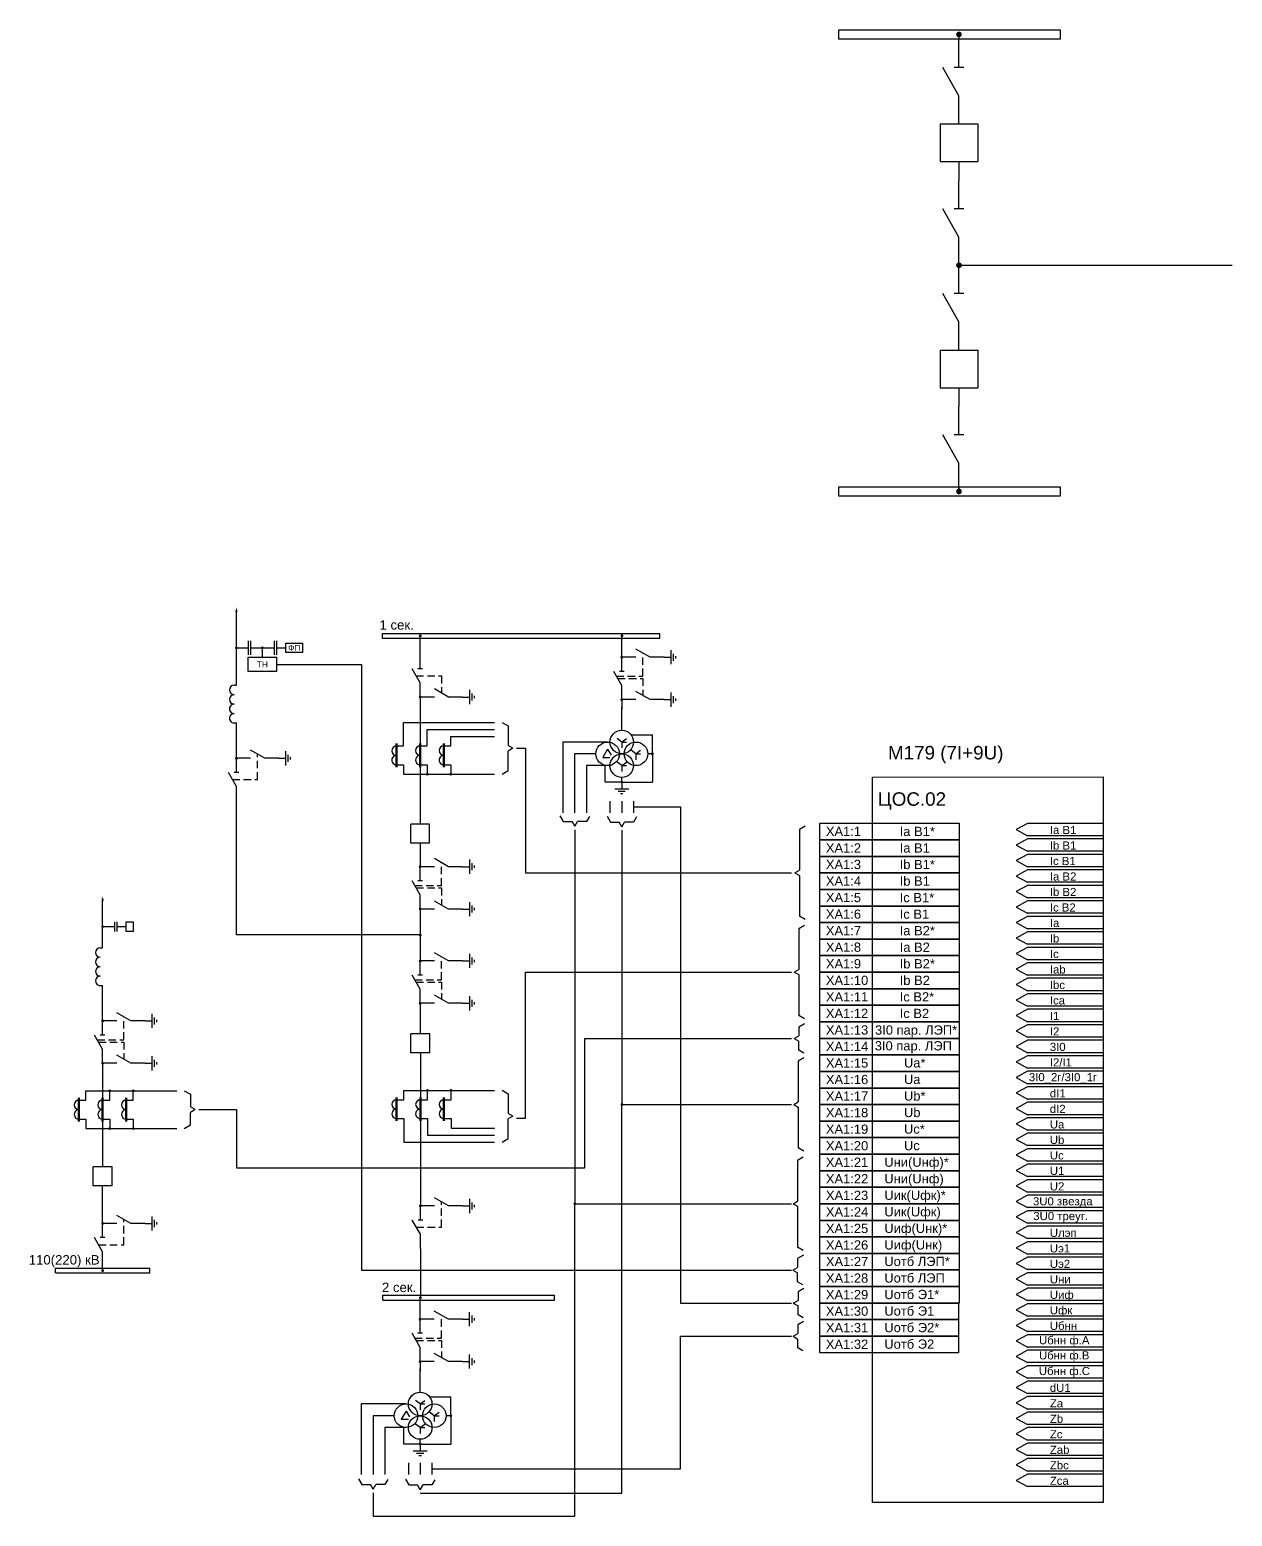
# Model space of a CAD drawing. Header units: millimetres. Extents: x 2410 to 4076, y 2105 to 2893.
# Drawn here: x 2410 to 2920, y 2252 to 2883 of the extents above; entities that cross this region are included whole.
import ezdxf
from ezdxf.enums import TextEntityAlignment as Align

# ---------------------------------------------------------------- set-up
doc = ezdxf.new("R2010")
doc.units = ezdxf.units.MM
doc.linetypes.add('штриховая2', pattern=[9.525, 6.35, -3.175])
doc.layers.add('Основная', color=7, linetype='Continuous', lineweight=30)
doc.styles.get("Standard").update_dxf_attribs({"font": 'arial.ttf'})
doc.styles.add('Аннотативный', font='arial.ttf')
doc.styles.add('Вывод', font='tahoma.ttf', dxfattribs={"height": 2.5})
doc.styles.add('Компонент', font='ARIALN.TTF', dxfattribs={"height": 3.5})

# ---------------------------------------------------------------- blocks, each defined once
blk = doc.blocks.new('*U29')
at = {"layer": 'Основная', "color": 0}
for p, q in [((0, 0), (117.77, 0)), ((0, -2), (0, 0)), ((117.77, -2), (117.77, 0)), ((0, -2), (117.77, -2))]:
    blk.add_line(p, q, dxfattribs=at)
at = {"layer": 'Основная', "style": 'Компонент'}
blk.add_attdef('ОШ', text='', height=3.5, dxfattribs=at).set_placement((6, 5.61), align=Align.MIDDLE_CENTER)
blk = doc.blocks.new('*U19')
at = {"layer": 'Основная'}
for p, q in [((0, 0), (-8, 0)), ((-8, -8), (-8, 0)), ((0, -8), (0, 0)), ((0, -8), (-8, -8))]:
    blk.add_line(p, q, dxfattribs=at)
at = {"layer": 'Основная', "style": 'Компонент'}
blk.add_attdef('ОУ', text='', height=3.5, dxfattribs=at).set_placement((-15, -3), align=Align.MIDDLE_CENTER)
blk = doc.blocks.new('*U41')
at = {"layer": 'Основная', "color": 0}
blk.add_line((0, 0), (6, 3.43), dxfattribs=at)
blk = doc.blocks.new('*U16')
at = {"layer": 'Основная', "color": 0}
for p, q in [((-3, 0), (-9, 0)), ((9, 0), (3, 0))]:
    blk.add_line(p, q, dxfattribs=at)
at = {"layer": 'Основная', "ltscale": 0.25, "xscale": -1}
blk.add_blockref('*U41', (3, 0), dxfattribs=at)
at = {"layer": 'Основная'}
for tag, height, style, p in [('ОУ', 3.5, 'Компонент', (-25, 0)), ('В1', 2.5, 'Вывод', (-7, -2)), ('В2', 2.5, 'Вывод', (7, -2))]:
    blk.add_attdef(tag, text='', height=height, dxfattribs=dict(at, style=style)).set_placement(p, align=Align.MIDDLE_CENTER)
blk = doc.blocks.new('*U17')
at = {"layer": 'Основная'}
for p, q in [((-3, 0), (0, 0)), ((0, -3), (0, 3)), ((1, -1.5), (1, 1.5)), ((2, -0.5), (2, 0.5))]:
    blk.add_line(p, q, dxfattribs=at)
blk = doc.blocks.new('*U6')
at = {"layer": 'Основная', "color": 0}
blk.add_line((0, -1), (0, 1), dxfattribs=at)
blk = doc.blocks.new('*U15')
at = {"layer": 'Основная', "color": 0}
for p, q in [((0, 3), (0, 9)), ((0, -9), (0, -3))]:
    blk.add_line(p, q, dxfattribs=at)
at = {"ltscale": 0.25, "rotation": 89.99999999999999}
blk.add_blockref('*U6', (0, 3), dxfattribs=at)
at = {"layer": 'Основная', "ltscale": 0.25, "rotation": 89.99999999999999}
blk.add_blockref('*U41', (0, -3), dxfattribs=at)
at = {"layer": 'Основная'}
for tag, height, style, p in [('В1', 2.5, 'Вывод', (2, 7)), ('ОУ', 3.5, 'Компонент', (-12, 0)), ('В2', 2.5, 'Вывод', (2, -7))]:
    blk.add_attdef(tag, text='', height=height, dxfattribs=dict(at, style=style)).set_placement(p, align=Align.MIDDLE_CENTER)
blk = doc.blocks.new('*U23')
at = {"ltscale": 0.25, "const_width": 0.6}
blk.add_lwpolyline([(0, -0.3, 1), (0, 0.3, 1)], format="xyb", close=True, dxfattribs=at)
at = {"layer": 'Основная', "color": 0}
for p, q in [((0, 7), (0, 9)), ((0, 2), (0, 7)), ((0, 0), (0, 2))]:
    blk.add_line(p, q, dxfattribs=at)
blk = doc.blocks.new('*U22')
at = {"ltscale": 0.25}
for p, q in [((0, 8), (1, 8)), ((0, -8), (1, -8))]:
    blk.add_line(p, q, dxfattribs=at)
for centre, major_axis, start_param, end_param in [((0, 6), (0, -2), 3.141593, 6.283185), ((0, -2), (-2, 0), 4.712389, 7.853982), ((0, 2), (0, -2), 3.141593, 6.283185), ((0, -6), (-2, 0), 4.712389, 7.853982)]:
    blk.add_ellipse(centre, major_axis=major_axis, ratio=1, start_param=start_param, end_param=end_param, dxfattribs=at)
at = {"layer": 'Основная'}
for tag, height, style, p in [('В1', 2.5, 'Вывод', (5, 6)), ('ОУ', 3.5, 'Компонент', (-6, 0)), ('В2', 2.5, 'Вывод', (5, -6))]:
    blk.add_attdef(tag, text='', height=height, dxfattribs=dict(at, style=style)).set_placement(p, align=Align.MIDDLE_CENTER)
blk = doc.blocks.new('*U28')
at = {"layer": 'Основная', "color": 0}
for p, q in [((0, 0), (73, 0)), ((0, -2), (0, 0)), ((73, -2), (73, 0)), ((0, -2), (73, -2))]:
    blk.add_line(p, q, dxfattribs=at)
at = {"layer": 'Основная', "style": 'Компонент'}
blk.add_attdef('ОШ', text='', height=3.5, dxfattribs=at).set_placement((6.98, 5.39), align=Align.MIDDLE_CENTER)
blk = doc.blocks.new('*U24')
at = {"ltscale": 0.25}
for p, q in [((0, 4), (3, 4)), ((0, -4), (3, -4))]:
    blk.add_line(p, q, dxfattribs=at)
for centre, major_axis, start_param, end_param in [((0, -2), (-2, 0), 4.712389, 7.853982), ((0, 2), (0, -2), 3.141593, 6.283185)]:
    blk.add_ellipse(centre, major_axis=major_axis, ratio=1, start_param=start_param, end_param=end_param, dxfattribs=at)
at = {"layer": 'Основная', "color": 0, "lineweight": 50}
blk.add_line((0, -5), (0, 5), dxfattribs=at)
at = {"layer": 'Основная'}
for tag, height, style, p in [('В1', 2.5, 'Вывод', (5, 6)), ('ОУ', 3.5, 'Компонент', (-6, 0)), ('В2', 2.5, 'Вывод', (5, -6))]:
    blk.add_attdef(tag, text='', height=height, dxfattribs=dict(at, style=style)).set_placement(p, align=Align.MIDDLE_CENTER)
blk = doc.blocks.new('*U35')
at = {"ltscale": 0.25, "const_width": 0.6}
blk.add_lwpolyline([(0, -0.3, 1), (0, 0.3, 1)], format="xyb", close=True, dxfattribs=at)
at = {"layer": 'Основная', "color": 0}
for p, q in [((0, 7), (0, 9)), ((0, 2), (0, 7)), ((0, 0), (0, 2))]:
    blk.add_line(p, q, dxfattribs=at)
blk = doc.blocks.new('*U34')
at = {"ltscale": 0.25, "const_width": 0.6}
blk.add_lwpolyline([(0, 0.3, 1), (0, -0.3, 1)], format="xyb", close=True, dxfattribs=at)
at = {"layer": 'Основная', "color": 0}
for p, q in [((0, 0), (0, -2)), ((0, -2), (0, -2)), ((0, -2), (0, -4))]:
    blk.add_line(p, q, dxfattribs=at)
blk = doc.blocks.new('*U32')
at = {"ltscale": 0.35}
for p, q in [((0, 2), (-2, -1.5)), ((0, 2), (1.5, -0.5)), ((-2, -1.5), (1, -1.5))]:
    blk.add_line(p, q, dxfattribs=at)
blk.add_circle((0, 0), 5, dxfattribs=at)
at = {"ltscale": 0.35, "style": 'Компонент'}
blk.add_attdef('ОУ', text='', height=3.5, dxfattribs=at).set_placement((-3, 10), align=Align.MIDDLE_CENTER)
blk = doc.blocks.new('*U31')
at = {"ltscale": 0.35}
for q in [(-2, 1.5), (2, 1.5), (2, 0), (0, -2.5)]:
    blk.add_line((0, 0), q, dxfattribs=at)
blk.add_circle((0, 0), 5, dxfattribs=at)
at = {"ltscale": 0.35, "style": 'Компонент'}
blk.add_attdef('ОУ', text='', height=3.5, dxfattribs=at).set_placement((0, 8), align=Align.MIDDLE_CENTER)
blk = doc.blocks.new('*U33')
at = {"ltscale": 0.35}
for q in [(-2, 1.5), (2, 1.5), (2, 0), (0, -2.5)]:
    blk.add_line((0, 0), q, dxfattribs=at)
blk.add_circle((0, 0), 5, dxfattribs=at)
at = {"ltscale": 0.35, "style": 'Компонент'}
blk.add_attdef('ОУ', text='', height=3.5, dxfattribs=at).set_placement((-9, 8), align=Align.MIDDLE_CENTER)
blk = doc.blocks.new('*U38')
at = {"ltscale": 0.25, "const_width": 0.6}
blk.add_lwpolyline([(0.3, 0, 1), (-0.3, 0, 1)], format="xyb", close=True, dxfattribs=at)
at = {"layer": 'Основная', "color": 0}
for p, q in [((-5, 0), (-7, 0)), ((-2, 0), (-5, 0)), ((0, 0), (-2, 0))]:
    blk.add_line(p, q, dxfattribs=at)
blk = doc.blocks.new('*U36')
at = {"layer": 'Основная'}
for p, q in [((3, 0), (-3, 0)), ((0, 3), (0, 0)), ((1.5, -1), (-1.5, -1)), ((0.5, -2), (-0.5, -2))]:
    blk.add_line(p, q, dxfattribs=at)
blk = doc.blocks.new('*U37')
at = {"ltscale": 0.25, "const_width": 0.6}
blk.add_lwpolyline([(0, -0.3, 1), (0, 0.3, 1)], format="xyb", close=True, dxfattribs=at)
at = {"layer": 'Основная', "color": 0}
for p, q in [((0, 6), (0, 8)), ((0, 2), (0, 6)), ((0, 0), (0, 2))]:
    blk.add_line(p, q, dxfattribs=at)
blk = doc.blocks.new('*U45')
at = {"layer": 'Основная', "color": 0}
for p, q in [((0, 0), (40, 0)), ((0, -2), (0, 0)), ((40, -2), (40, 0)), ((0, -2), (40, -2))]:
    blk.add_line(p, q, dxfattribs=at)
at = {"layer": 'Основная', "style": 'Компонент'}
blk.add_attdef('ОШ', text='', height=3.5, dxfattribs=at).set_placement((3.67, 5.57), align=Align.MIDDLE_CENTER)
blk = doc.blocks.new('*U44')
at = {"ltscale": 0.25, "const_width": 0.6}
blk.add_lwpolyline([(0, -0.3, 1), (0, 0.3, 1)], format="xyb", close=True, dxfattribs=at)
at = {"layer": 'Основная', "color": 0}
for p, q in [((0, 4), (0, 6)), ((0, 2), (0, 4)), ((0, 0), (0, 2))]:
    blk.add_line(p, q, dxfattribs=at)
blk = doc.blocks.new('*U42')
at = {"ltscale": 0.25, "const_width": 0.6}
blk.add_lwpolyline([(0, -0.3, 1), (0, 0.3, 1)], format="xyb", close=True, dxfattribs=at)
at = {"layer": 'Основная', "color": 0}
for p, q in [((0, 14), (0, 16)), ((0, 2), (0, 14)), ((0, 0), (0, 2))]:
    blk.add_line(p, q, dxfattribs=at)
blk = doc.blocks.new('*U43')
at = {"ltscale": 0.25, "const_width": 0.6}
blk.add_lwpolyline([(0, 0.3, 1), (0, -0.3, 1)], format="xyb", close=True, dxfattribs=at)
at = {"layer": 'Основная', "color": 0}
for p, q in [((0, 0), (0, -2)), ((0, -2), (0, -42)), ((0, -42), (0, -44))]:
    blk.add_line(p, q, dxfattribs=at)

msp = doc.modelspace()

# ---------------------------------------------------------------- hatches: boundary and pattern name
h = msp.add_hatch(color=256)
h.dxf.hatch_style = 1
h.paths.add_polyline_path([(2497.32, 2637.7), (2496.8, 2635.77), (2497.32, 2635.77)])
h.paths.add_polyline_path([(2497.32, 2637.7), (2497.32, 2635.77), (2497.83, 2635.77)])
h = msp.add_hatch(color=256)
h.dxf.hatch_style = 1
h.paths.add_polyline_path([(2578.92, 2566.98, 1), (2577.72, 2566.98, 1)])
h = msp.add_hatch(color=256)
h.dxf.hatch_style = 1
h.paths.add_polyline_path([(2588.92, 2566.98, 1), (2587.72, 2566.98, 1)])
h = msp.add_hatch(color=256)
h.dxf.hatch_style = 1
h.paths.add_polyline_path([(2440.52, 2515.07), (2440.01, 2513.13), (2440.52, 2513.13)])
h.paths.add_polyline_path([(2440.52, 2515.07), (2440.52, 2513.13), (2441.04, 2513.14)])
h = msp.add_hatch(color=256)
h.dxf.hatch_style = 1
h.paths.add_polyline_path([(2441.12, 2502.27, 1), (2439.92, 2502.27, 1)])
h = msp.add_hatch(color=256)
h.dxf.hatch_style = 1
h.paths.add_polyline_path([(2444.12, 2432.57, 1), (2442.92, 2432.57, 1)])
h = msp.add_hatch(color=256)
h.dxf.hatch_style = 1
h.paths.add_polyline_path([(2454.13, 2432.57, 1), (2452.93, 2432.57, 1)])
h = msp.add_hatch(color=256)
h.dxf.hatch_style = 1
h.paths.add_polyline_path([(2578.98, 2432.79, 1), (2577.78, 2432.79, 1)])
h = msp.add_hatch(color=256)
h.dxf.hatch_style = 1
h.paths.add_polyline_path([(2588.99, 2432.79, 1), (2587.79, 2432.79, 1)])
h = msp.add_hatch(color=256)
h.dxf.hatch_style = 1
h.paths.add_polyline_path([(2661.53, 2426.77, 1), (2660.33, 2426.77, 1)])
h = msp.add_hatch(color=256)
h.dxf.hatch_style = 1
h.paths.add_polyline_path([(2444.12, 2416.57, 1), (2442.92, 2416.57, 1)])
h = msp.add_hatch(color=256)
h.dxf.hatch_style = 1
h.paths.add_polyline_path([(2454.13, 2416.57, 1), (2452.93, 2416.57, 1)])
h = msp.add_hatch(color=256)
h.dxf.hatch_style = 1
h.paths.add_polyline_path([(2641.53, 2384.64, 1), (2640.33, 2384.64, 1)])

# ---------------------------------------------------------------- linework, layer by layer
for p, q in [((2514.33, 2613.61), (2550.33, 2613.61)), ((2550.33, 2613.61), (2550.33, 2356.47)), ((2568.24, 2578.96), (2568.24, 2588.96)), ((2568.24, 2588.96), (2606.87, 2588.96)), ((2612.65, 2587.47), (2612.65, 2579.11)), ((2578.32, 2578.98), (2578.32, 2585.98)), ((2578.32, 2585.98), (2606.87, 2585.98)), ((2588.32, 2578.98), (2588.32, 2582.98)), ((2588.32, 2582.98), (2606.87, 2582.98)), ((2614.65, 2577.98), (2612.64, 2576.82)), ((2612.64, 2568.5), (2612.64, 2576.82)), ((2614.65, 2577.98), (2612.65, 2579.11)), ((2616.15, 2577.98), (2619.97, 2577.98)), ((2619.97, 2577.98), (2619.97, 2525.09)), ((2654.87, 2580.63), (2635.87, 2580.63)), ((2635.87, 2580.63), (2635.87, 2550.63)), ((2649.87, 2575.63), (2640.87, 2575.63)), ((2640.87, 2575.63), (2640.87, 2550.63)), ((2568.24, 2570.96), (2568.24, 2566.98)), ((2578.32, 2570.98), (2578.32, 2566.98)), ((2588.32, 2570.98), (2588.32, 2566.98)), ((2610.05, 2566.98), (2612.64, 2568.5)), ((2654.87, 2570.63), (2645.87, 2570.63)), ((2645.87, 2570.63), (2645.87, 2550.63)), ((2568.24, 2566.98), (2606.87, 2566.98)), ((2655.87, 2555.6), (2655.87, 2550.63)), ((2660.87, 2555.6), (2660.87, 2550.63)), ((2665.86, 2555.6), (2665.86, 2550.63)), ((2634.63, 2549.33), (2636.05, 2546.9)), ((2665.86, 2553.11), (2685.86, 2553.11)), ((2685.86, 2553.11), (2685.86, 2342.43)), ((2636.05, 2546.9), (2639.76, 2546.9)), ((2640.93, 2544.9), (2639.76, 2546.9)), ((2640.93, 2544.9), (2642.08, 2546.9)), ((2640.93, 2543.4), (2640.93, 2384.64)), ((2645.84, 2546.9), (2642.08, 2546.9)), ((2647.11, 2549.08), (2645.84, 2546.9)), ((2654.63, 2549.12), (2656.05, 2546.68)), ((2656.05, 2546.68), (2659.76, 2546.68)), ((2660.93, 2544.68), (2659.76, 2546.68)), ((2660.93, 2544.68), (2662.08, 2546.68)), ((2660.93, 2543.18), (2660.93, 2426.77)), ((2665.84, 2546.68), (2662.08, 2546.68)), ((2667.11, 2548.86), (2665.84, 2546.68)), ((2738.69, 2544.87), (2736.24, 2543.47)), ((2736.24, 2543.47), (2736.25, 2526.19)), ((2833.05, 2546.11), (2828.27, 2543.48)), ((2828.27, 2543.48), (2833.05, 2540.85)), ((2865.23, 2546.11), (2833.05, 2546.11)), ((2865.23, 2546.11), (2865.23, 2540.85)), ((2833.05, 2539.53), (2828.27, 2536.9)), ((2828.27, 2536.9), (2833.05, 2534.27)), ((2865.23, 2540.85), (2833.05, 2540.85)), ((2865.23, 2539.53), (2833.05, 2539.53)), ((2865.23, 2539.53), (2865.23, 2534.27)), ((2833.05, 2532.96), (2828.27, 2530.33)), ((2865.23, 2534.27), (2833.05, 2534.27)), ((2865.23, 2532.96), (2833.05, 2532.96)), ((2865.23, 2532.96), (2865.23, 2527.69)), ((2619.97, 2525.09), (2732.87, 2525.09)), ((2734.37, 2525.09), (2736.25, 2526.19)), ((2734.37, 2525.09), (2736.25, 2524.02)), ((2828.27, 2530.33), (2833.05, 2527.69)), ((2833.05, 2526.38), (2828.27, 2523.75)), ((2865.23, 2527.69), (2833.05, 2527.69)), ((2865.23, 2526.38), (2833.05, 2526.38)), ((2865.23, 2526.38), (2865.23, 2521.12)), ((2736.25, 2524.02), (2736.26, 2506.71)), ((2828.27, 2523.75), (2833.05, 2521.12)), ((2833.05, 2519.8), (2828.27, 2517.17)), ((2865.23, 2521.12), (2833.05, 2521.12)), ((2865.23, 2519.8), (2833.05, 2519.8)), ((2865.23, 2519.8), (2865.23, 2514.54)), ((2828.27, 2517.17), (2833.05, 2514.54)), ((2833.05, 2513.23), (2828.27, 2510.59)), ((2865.23, 2514.54), (2833.05, 2514.54)), ((2865.23, 2513.23), (2833.05, 2513.23)), ((2865.23, 2513.23), (2865.23, 2507.96)), ((2738.69, 2505.29), (2736.26, 2506.71)), ((2828.27, 2510.59), (2833.05, 2507.96)), ((2833.05, 2506.65), (2828.27, 2504.02)), ((2865.23, 2507.96), (2833.05, 2507.96)), ((2865.23, 2506.65), (2833.05, 2506.65)), ((2865.23, 2506.65), (2865.23, 2501.39)), ((2738.42, 2502.73), (2735.98, 2501.34)), ((2735.98, 2501.34), (2735.98, 2484.06)), ((2828.27, 2504.02), (2833.05, 2501.39)), ((2833.05, 2500.07), (2828.27, 2497.44)), ((2865.23, 2501.39), (2833.05, 2501.39)), ((2865.23, 2500.07), (2833.05, 2500.07)), ((2865.23, 2500.07), (2865.23, 2494.81)), ((2828.27, 2497.44), (2833.05, 2494.81)), ((2833.05, 2493.49), (2828.27, 2490.86)), ((2865.23, 2494.81), (2833.05, 2494.81)), ((2865.23, 2493.49), (2833.05, 2493.49)), ((2865.23, 2493.49), (2865.23, 2488.23)), ((2828.27, 2490.86), (2833.05, 2488.23)), ((2833.05, 2486.92), (2828.27, 2484.29)), ((2865.23, 2488.23), (2833.05, 2488.23)), ((2865.23, 2486.92), (2833.05, 2486.92)), ((2865.23, 2486.92), (2865.23, 2481.66)), ((2619.97, 2420.99), (2619.97, 2482.96)), ((2619.97, 2482.96), (2732.87, 2482.96)), ((2734.1, 2482.96), (2735.98, 2484.06)), ((2734.1, 2482.96), (2735.98, 2481.89)), ((2735.98, 2481.89), (2735.99, 2464.57)), ((2828.27, 2484.29), (2833.05, 2481.66)), ((2833.05, 2480.34), (2828.27, 2477.71)), ((2865.23, 2481.66), (2833.05, 2481.66)), ((2865.23, 2480.34), (2833.05, 2480.34)), ((2865.23, 2480.34), (2865.23, 2475.08)), ((2828.27, 2477.71), (2833.05, 2475.08)), ((2833.05, 2473.76), (2828.27, 2471.13)), ((2865.23, 2475.08), (2833.05, 2475.08)), ((2865.23, 2473.76), (2833.05, 2473.76)), ((2865.23, 2473.76), (2865.23, 2468.5)), ((2828.27, 2471.13), (2833.05, 2468.5)), ((2865.23, 2468.5), (2833.05, 2468.5)), ((2738.42, 2463.15), (2735.99, 2464.57)), ((2738.42, 2461.09), (2735.99, 2459.67)), ((2833.05, 2467.19), (2828.27, 2464.55)), ((2828.27, 2464.55), (2833.05, 2461.92)), ((2865.23, 2467.19), (2833.05, 2467.19)), ((2865.23, 2461.92), (2833.05, 2461.92)), ((2865.23, 2467.19), (2865.23, 2461.92)), ((2645.23, 2399.93), (2645.23, 2454.79)), ((2645.23, 2454.79), (2732.87, 2454.79)), ((2733.99, 2454.79), (2735.99, 2455.96)), ((2733.99, 2454.79), (2735.99, 2453.64)), ((2735.99, 2459.67), (2735.99, 2455.96)), ((2833.05, 2460.61), (2828.27, 2457.98)), ((2828.27, 2457.98), (2833.05, 2455.35)), ((2865.23, 2460.61), (2833.05, 2460.61)), ((2865.23, 2455.35), (2833.05, 2455.35)), ((2865.23, 2460.61), (2865.23, 2455.35)), ((2735.99, 2449.88), (2735.99, 2453.64)), ((2738.17, 2448.61), (2735.99, 2449.88)), ((2833.05, 2454.03), (2828.27, 2451.4)), ((2828.27, 2451.4), (2833.05, 2448.77)), ((2865.23, 2454.03), (2833.05, 2454.03)), ((2865.23, 2448.77), (2833.05, 2448.77)), ((2865.23, 2454.03), (2865.23, 2448.77)), ((2738.17, 2446.55), (2735.72, 2445.16)), ((2735.72, 2445.16), (2735.72, 2427.87)), ((2833.05, 2447.45), (2828.27, 2444.82)), ((2828.27, 2444.82), (2833.05, 2442.19)), ((2865.23, 2447.45), (2833.05, 2447.45)), ((2865.23, 2442.19), (2833.05, 2442.19)), ((2865.23, 2447.45), (2865.23, 2442.19)), ((2833.05, 2440.88), (2828.27, 2438.25)), ((2828.27, 2438.25), (2833.05, 2435.62)), ((2865.23, 2440.88), (2833.05, 2440.88)), ((2865.23, 2440.88), (2865.23, 2435.62)), ((2433.44, 2428.57), (2433.44, 2432.57)), ((2433.44, 2432.57), (2472.01, 2432.57)), ((2443.52, 2428.58), (2443.52, 2432.57)), ((2453.53, 2428.59), (2453.53, 2432.57)), ((2477.79, 2431.11), (2477.79, 2425.73)), ((2568.31, 2428.79), (2568.31, 2432.79)), ((2568.31, 2432.79), (2606.87, 2432.79)), ((2578.38, 2428.8), (2578.38, 2432.79)), ((2588.39, 2428.81), (2588.39, 2432.79)), ((2612.65, 2431.33), (2612.65, 2422.98)), ((2833.05, 2434.3), (2828.27, 2431.67)), ((2828.27, 2431.67), (2833.05, 2429.04)), ((2865.23, 2435.62), (2833.05, 2435.62)), ((2865.23, 2434.3), (2833.05, 2434.3)), ((2865.23, 2434.3), (2865.23, 2429.04)), ((2479.79, 2424.6), (2477.78, 2423.44)), ((2477.78, 2418.14), (2477.78, 2423.44)), ((2479.79, 2424.6), (2477.79, 2425.73)), ((2481.29, 2424.6), (2497.32, 2424.6)), ((2497.32, 2424.6), (2497.32, 2399.93)), ((2660.93, 2426.77), (2732.87, 2426.77)), ((2660.93, 2261.77), (2660.93, 2426.77)), ((2733.85, 2426.77), (2735.72, 2427.87)), ((2733.85, 2426.77), (2735.73, 2425.71)), ((2735.73, 2425.71), (2735.73, 2408.39)), ((2833.05, 2427.72), (2828.27, 2425.09)), ((2828.27, 2425.09), (2833.05, 2422.46)), ((2865.23, 2429.04), (2833.05, 2429.04)), ((2865.23, 2427.72), (2833.05, 2427.72)), ((2865.23, 2427.72), (2865.23, 2422.46)), ((2433.44, 2420.57), (2433.44, 2416.57)), ((2443.52, 2420.58), (2443.52, 2416.57)), ((2453.53, 2420.59), (2453.53, 2416.57)), ((2475.19, 2416.63), (2477.78, 2418.14)), ((2568.31, 2420.79), (2568.31, 2410.79)), ((2578.38, 2420.8), (2578.38, 2413.8)), ((2588.39, 2420.81), (2588.39, 2416.79)), ((2588.39, 2416.79), (2606.87, 2416.79)), ((2614.65, 2421.85), (2612.64, 2420.68)), ((2612.64, 2412.36), (2612.64, 2420.68)), ((2614.65, 2421.85), (2612.65, 2422.98)), ((2616.15, 2420.99), (2619.97, 2420.99)), ((2833.05, 2421.15), (2828.27, 2418.52)), ((2828.27, 2418.52), (2833.05, 2415.88)), ((2865.23, 2422.46), (2833.05, 2422.46)), ((2865.23, 2421.15), (2833.05, 2421.15)), ((2865.23, 2421.15), (2865.23, 2415.88)), ((2433.44, 2416.57), (2472.01, 2416.57)), ((2568.31, 2410.79), (2606.87, 2410.79)), ((2578.38, 2413.8), (2606.87, 2413.8)), ((2610.05, 2410.85), (2612.64, 2412.36)), ((2833.05, 2414.57), (2828.27, 2411.94)), ((2828.27, 2411.94), (2833.05, 2409.31)), ((2865.23, 2415.88), (2833.05, 2415.88)), ((2865.23, 2414.57), (2833.05, 2414.57)), ((2865.23, 2414.57), (2865.23, 2409.31)), ((2737.89, 2404.42), (2735.44, 2403.02)), ((2738.17, 2406.97), (2735.73, 2408.39)), ((2833.05, 2407.99), (2828.27, 2405.36)), ((2828.27, 2405.36), (2833.05, 2402.73)), ((2865.23, 2409.31), (2833.05, 2409.31)), ((2865.23, 2407.99), (2833.05, 2407.99)), ((2865.23, 2407.99), (2865.23, 2402.73)), ((2497.32, 2399.93), (2645.23, 2399.93)), ((2735.44, 2403.02), (2735.45, 2385.74)), ((2833.05, 2401.41), (2828.27, 2398.78)), ((2828.27, 2398.78), (2833.05, 2396.15)), ((2865.23, 2402.73), (2833.05, 2402.73)), ((2865.23, 2401.41), (2833.05, 2401.41)), ((2865.23, 2401.41), (2865.23, 2396.15)), ((2833.05, 2394.84), (2828.27, 2392.21)), ((2828.27, 2392.21), (2833.05, 2389.58)), ((2865.23, 2396.15), (2833.05, 2396.15)), ((2865.23, 2394.84), (2833.05, 2394.84)), ((2865.23, 2394.84), (2865.23, 2389.58)), ((2733.57, 2384.64), (2735.45, 2385.74)), ((2833.05, 2388.26), (2828.27, 2385.63)), ((2828.27, 2385.63), (2833.05, 2383)), ((2865.23, 2389.58), (2833.05, 2389.58)), ((2865.23, 2388.26), (2833.05, 2388.26)), ((2865.23, 2388.26), (2865.23, 2383)), ((2640.93, 2384.64), (2732.87, 2384.64)), ((2640.93, 2251.99), (2640.93, 2384.64)), ((2733.57, 2384.64), (2735.45, 2383.57)), ((2735.45, 2383.57), (2735.46, 2366.25)), ((2833.05, 2381.68), (2828.27, 2379.05)), ((2828.27, 2379.05), (2833.05, 2376.42)), ((2865.23, 2383), (2833.05, 2383)), ((2865.23, 2381.68), (2833.05, 2381.68)), ((2865.23, 2381.68), (2865.23, 2376.42)), ((2833.05, 2375.11), (2828.27, 2372.48)), ((2865.23, 2376.42), (2833.05, 2376.42)), ((2865.23, 2375.11), (2833.05, 2375.11)), ((2865.23, 2375.11), (2865.23, 2369.84)), ((2828.27, 2372.48), (2833.05, 2369.84)), ((2833.05, 2368.53), (2828.27, 2365.9)), ((2865.23, 2369.84), (2833.05, 2369.84)), ((2865.23, 2368.53), (2833.05, 2368.53)), ((2865.23, 2368.53), (2865.23, 2363.27)), ((2737.89, 2364.83), (2735.46, 2366.25)), ((2737.94, 2362.77), (2735.51, 2361.35)), ((2735.51, 2361.35), (2735.51, 2357.64)), ((2828.27, 2365.9), (2833.05, 2363.27)), ((2833.05, 2361.95), (2828.27, 2359.32)), ((2865.23, 2363.27), (2833.05, 2363.27)), ((2865.23, 2361.95), (2833.05, 2361.95)), ((2865.23, 2361.95), (2865.23, 2356.69)), ((2550.33, 2356.47), (2732.87, 2356.47)), ((2733.51, 2356.47), (2735.51, 2357.64)), ((2733.51, 2356.47), (2735.51, 2355.32)), ((2735.51, 2351.56), (2735.51, 2355.32)), ((2828.27, 2359.32), (2833.05, 2356.69)), ((2833.05, 2355.37), (2828.27, 2352.74)), ((2865.23, 2356.69), (2833.05, 2356.69)), ((2865.23, 2355.37), (2833.05, 2355.37)), ((2865.23, 2355.37), (2865.23, 2350.11)), ((2737.68, 2350.29), (2735.51, 2351.56)), ((2738.11, 2348.73), (2735.68, 2347.31)), ((2828.27, 2352.74), (2833.05, 2350.11)), ((2833.05, 2348.8), (2828.27, 2346.17)), ((2865.23, 2350.11), (2833.05, 2350.11)), ((2865.23, 2348.8), (2833.05, 2348.8)), ((2865.23, 2348.8), (2865.23, 2343.54)), ((2685.86, 2342.43), (2732.87, 2342.43)), ((2733.68, 2342.43), (2735.68, 2343.6)), ((2733.68, 2342.43), (2735.68, 2341.28)), ((2735.68, 2347.31), (2735.68, 2343.6)), ((2735.68, 2337.52), (2735.68, 2341.28)), ((2828.27, 2346.17), (2833.05, 2343.54)), ((2833.05, 2342.22), (2828.27, 2339.59)), ((2865.23, 2343.54), (2833.05, 2343.54)), ((2865.23, 2342.22), (2833.05, 2342.22)), ((2865.23, 2342.22), (2865.23, 2336.96)), ((2737.85, 2336.25), (2735.68, 2337.52)), ((2828.27, 2339.59), (2833.05, 2336.96)), ((2833.05, 2335.64), (2828.27, 2333.01)), ((2865.23, 2336.96), (2833.05, 2336.96)), ((2865.23, 2335.64), (2833.05, 2335.64)), ((2865.23, 2335.64), (2865.23, 2330.38)), ((2733.6, 2328.38), (2735.6, 2329.55)), ((2738.03, 2334.68), (2735.6, 2333.26)), ((2735.6, 2333.26), (2735.6, 2329.55)), ((2828.27, 2333.01), (2833.05, 2330.38)), ((2833.05, 2329.07), (2828.27, 2326.44)), ((2865.23, 2330.38), (2833.05, 2330.38)), ((2865.23, 2329.07), (2833.05, 2329.07)), ((2865.23, 2329.07), (2865.23, 2323.8)), ((2685.86, 2272.14), (2685.86, 2328.38)), ((2685.86, 2328.38), (2732.87, 2328.38)), ((2733.6, 2328.38), (2735.6, 2327.23)), ((2735.6, 2323.47), (2735.6, 2327.23)), ((2737.77, 2322.2), (2735.6, 2323.47)), ((2828.27, 2326.44), (2833.05, 2323.8)), ((2833.05, 2322.49), (2828.27, 2319.86)), ((2865.23, 2323.8), (2833.05, 2323.8)), ((2865.23, 2322.49), (2833.05, 2322.49)), ((2865.23, 2322.49), (2865.23, 2317.23)), ((2828.27, 2319.86), (2833.05, 2317.23)), ((2833.05, 2315.91), (2828.27, 2313.28)), ((2865.23, 2317.23), (2833.05, 2317.23)), ((2865.23, 2315.91), (2833.05, 2315.91)), ((2865.23, 2315.91), (2865.23, 2310.65)), ((2828.27, 2313.28), (2833.05, 2310.65)), ((2865.23, 2310.65), (2833.05, 2310.65)), ((2833.05, 2309.34), (2828.27, 2306.7)), ((2828.27, 2306.7), (2833.05, 2304.07)), ((2865.23, 2309.34), (2833.05, 2309.34)), ((2865.23, 2304.07), (2833.05, 2304.07)), ((2865.23, 2309.34), (2865.23, 2304.07)), ((2569.3, 2299.65), (2550.3, 2299.65)), ((2550.3, 2299.65), (2550.3, 2269.65)), ((2833.05, 2302.76), (2828.27, 2300.13)), ((2828.27, 2300.13), (2833.05, 2297.5)), ((2865.23, 2302.76), (2833.05, 2302.76)), ((2865.23, 2297.5), (2833.05, 2297.5)), ((2865.23, 2302.76), (2865.23, 2297.5)), ((2564.3, 2294.65), (2555.3, 2294.65)), ((2555.3, 2294.65), (2555.3, 2269.65)), ((2833.05, 2296.18), (2828.27, 2293.55)), ((2828.27, 2293.55), (2833.05, 2290.92)), ((2865.23, 2296.18), (2833.05, 2296.18)), ((2865.23, 2290.92), (2833.05, 2290.92)), ((2865.23, 2296.18), (2865.23, 2290.92)), ((2569.3, 2289.65), (2560.3, 2289.65)), ((2560.3, 2289.65), (2560.3, 2269.65)), ((2833.05, 2289.6), (2828.27, 2286.97)), ((2828.27, 2286.97), (2833.05, 2284.34)), ((2865.23, 2289.6), (2833.05, 2289.6)), ((2865.23, 2284.34), (2833.05, 2284.34)), ((2865.23, 2289.6), (2865.23, 2284.34)), ((2833.05, 2283.03), (2828.27, 2280.4)), ((2828.27, 2280.4), (2833.05, 2277.77)), ((2865.23, 2283.03), (2833.05, 2283.03)), ((2865.23, 2283.03), (2865.23, 2277.77)), ((2570.3, 2274.62), (2570.3, 2269.65)), ((2575.3, 2274.62), (2575.3, 2269.65)), ((2580.3, 2274.62), (2580.3, 2269.65)), ((2580.3, 2272.14), (2685.86, 2272.14)), ((2833.05, 2276.45), (2828.27, 2273.82)), ((2828.27, 2273.82), (2833.05, 2271.19)), ((2865.23, 2277.77), (2833.05, 2277.77)), ((2865.23, 2276.45), (2833.05, 2276.45)), ((2865.23, 2276.45), (2865.23, 2271.19)), ((2549.06, 2267.92), (2550.48, 2265.49)), ((2550.48, 2265.49), (2554.19, 2265.49)), ((2555.36, 2263.49), (2554.19, 2265.49)), ((2555.36, 2263.49), (2556.51, 2265.49)), ((2560.27, 2265.49), (2556.51, 2265.49)), ((2561.54, 2267.66), (2560.27, 2265.49)), ((2569.06, 2267.71), (2570.48, 2265.27)), ((2581.54, 2267.45), (2580.27, 2265.27)), ((2833.05, 2269.87), (2828.27, 2267.24)), ((2828.27, 2267.24), (2833.05, 2264.61)), ((2865.23, 2271.19), (2833.05, 2271.19)), ((2865.23, 2269.87), (2833.05, 2269.87)), ((2865.23, 2269.87), (2865.23, 2264.61)), ((2555.36, 2261.99), (2555.36, 2251.99)), ((2570.48, 2265.27), (2574.19, 2265.27)), ((2575.36, 2263.27), (2574.19, 2265.27)), ((2575.36, 2263.27), (2576.51, 2265.27)), ((2575.36, 2261.77), (2660.93, 2261.77)), ((2580.27, 2265.27), (2576.51, 2265.27)), ((2865.23, 2264.61), (2833.05, 2264.61)), ((2555.36, 2251.99), (2640.93, 2251.99))]:
    msp.add_line(p, q)
at = {"ltscale": 0.25, "const_width": 0.6}
for points in [[(2575.02, 2625.73, 1), (2575.62, 2625.73, 1)], [(2660.65, 2625.75, 1), (2661.25, 2625.75, 1)], [(2497.03, 2620.61, 1), (2497.63, 2620.61, 1)], [(2508.03, 2620.61, 1), (2508.63, 2620.61, 1)], [(2575.02, 2599.73, 1), (2575.62, 2599.73, 1)], [(2575.02, 2527.73, 1), (2575.62, 2527.73, 1)], [(2575.02, 2509.73, 1), (2575.62, 2509.73, 1)], [(2575.02, 2498.73, 1), (2575.62, 2498.73, 1)], [(2575.02, 2487.73, 1), (2575.62, 2487.73, 1)], [(2575.02, 2469.73, 1), (2575.62, 2469.73, 1)], [(2575.08, 2383.72, 1), (2575.68, 2383.72, 1)], [(2575.08, 2344.77, 1), (2575.68, 2344.77, 1)]]:
    msp.add_lwpolyline(points, format="xyb", close=True, dxfattribs=at)
for points in [[(2610.05, 2588.96), (2612.65, 2587.47)], [(2475.19, 2432.6), (2477.79, 2431.11)], [(2610.05, 2432.83), (2612.65, 2431.33)]]:
    msp.add_lwpolyline(points)
for points in [[(2767.32, 2565.77), (2865.23, 2565.86), (2865.23, 2257.9), (2767.32, 2257.82)], [(2744.93, 2546.15), (2804.06, 2546.15), (2804.06, 2539.13), (2744.93, 2539.13)], [(2744.93, 2539.13), (2804.06, 2539.13), (2804.06, 2532.1), (2744.93, 2532.1)], [(2744.93, 2532.1), (2804.06, 2532.1), (2804.06, 2525.08), (2744.93, 2525.08)], [(2744.93, 2525.08), (2804.06, 2525.08), (2804.06, 2518.06), (2744.93, 2518.06)], [(2744.93, 2518.06), (2804.06, 2518.06), (2804.06, 2511.03), (2744.93, 2511.03)], [(2744.93, 2511.03), (2804.06, 2511.03), (2804.06, 2504.01), (2744.93, 2504.01)], [(2744.93, 2504.01), (2804.06, 2504.01), (2804.06, 2496.99), (2744.93, 2496.99)], [(2744.93, 2496.99), (2804.06, 2496.99), (2804.06, 2489.97), (2744.93, 2489.97)], [(2744.93, 2489.97), (2804.06, 2489.97), (2804.06, 2482.94), (2744.93, 2482.94)], [(2744.93, 2482.94), (2804.06, 2482.94), (2804.06, 2475.92), (2744.93, 2475.92)], [(2744.93, 2475.92), (2804.06, 2475.92), (2804.06, 2468.9), (2744.93, 2468.9)], [(2744.93, 2468.9), (2804.06, 2468.9), (2804.06, 2461.87), (2744.93, 2461.87)], [(2744.93, 2461.87), (2804.06, 2461.87), (2804.06, 2454.85), (2744.93, 2454.85)], [(2744.93, 2454.85), (2804.06, 2454.85), (2804.06, 2447.83), (2744.93, 2447.83)], [(2744.93, 2447.83), (2804.06, 2447.83), (2804.06, 2440.81), (2744.93, 2440.81)], [(2744.93, 2440.81), (2804.06, 2440.81), (2804.06, 2433.78), (2744.93, 2433.78)], [(2744.93, 2433.78), (2804.06, 2433.78), (2804.06, 2426.76), (2744.93, 2426.76)], [(2744.93, 2426.76), (2804.06, 2426.76), (2804.06, 2419.74), (2744.93, 2419.74)], [(2744.93, 2419.74), (2804.06, 2419.74), (2804.06, 2412.72), (2744.93, 2412.72)], [(2744.93, 2412.72), (2804.06, 2412.72), (2804.06, 2405.69), (2744.93, 2405.69)], [(2744.93, 2405.69), (2804.06, 2405.69), (2804.06, 2398.67), (2744.93, 2398.67)], [(2744.93, 2398.67), (2804.06, 2398.67), (2804.06, 2391.65), (2744.93, 2391.65)], [(2744.93, 2391.65), (2804.06, 2391.65), (2804.06, 2384.62), (2744.93, 2384.62)], [(2744.93, 2384.62), (2804.06, 2384.62), (2804.06, 2377.6), (2744.93, 2377.6)], [(2744.93, 2377.6), (2804.06, 2377.6), (2804.06, 2370.58), (2744.93, 2370.58)], [(2744.93, 2370.58), (2804.06, 2370.58), (2804.06, 2363.56), (2744.93, 2363.56)], [(2744.93, 2363.56), (2804.06, 2363.56), (2804.06, 2356.53), (2744.93, 2356.53)], [(2744.93, 2356.53), (2804.06, 2356.53), (2804.06, 2349.51), (2744.93, 2349.51)], [(2744.93, 2349.51), (2804.06, 2349.51), (2804.06, 2342.49), (2744.93, 2342.49)], [(2744.93, 2342.49), (2803.8, 2342.49), (2803.8, 2335.47), (2744.93, 2335.47)], [(2744.93, 2335.47), (2803.8, 2335.47), (2803.8, 2328.44), (2744.93, 2328.44)], [(2744.93, 2328.44), (2803.8, 2328.44), (2803.8, 2321.42), (2744.93, 2321.42)]]:
    msp.add_lwpolyline(points, close=True)
at = {"layer": 'Основная'}
for p, q in [((2804, 2881), (2804, 2879)), ((2804, 2827), (2804, 2819)), ((2804, 2783), (2920, 2783)), ((2804, 2731), (2804, 2723)), ((2804, 2689), (2804, 2687))]:
    msp.add_line(p, q, dxfattribs=at)
for points in [[(2753, 2883), (2847, 2883), (2847, 2879), (2753, 2879)], [(2753, 2689), (2847, 2689), (2847, 2685), (2753, 2685)], [(2518.33, 2622.61), (2525.33, 2622.61), (2525.33, 2618.61), (2518.33, 2618.61)], [(2502.33, 2616.61), (2514.33, 2616.61), (2514.33, 2610.61), (2502.33, 2610.61)], [(2450.52, 2504.27), (2453.52, 2504.27), (2453.52, 2500.27), (2450.52, 2500.27)]]:
    msp.add_lwpolyline(points, close=True, dxfattribs=at)
at = {"layer": 'Основная', "ltscale": 0.25, "const_width": 1.2}
for points in [[(2803.4, 2881, 1), (2804.6, 2881, 1)], [(2804.6, 2783.01, 1), (2803.4, 2783.01, 1)], [(2803.4, 2687, 1), (2804.6, 2687, 1)]]:
    msp.add_lwpolyline(points, format="xyb", close=True, dxfattribs=at)
at = {"layer": 'Основная'}
for points in [[(2497.32, 2604.73), (2497.32, 2636.73)], [(2575.32, 2617.73), (2575.32, 2625.73)], [(2497.03, 2620.61), (2502.33, 2620.61)], [(2502.33, 2623.61), (2502.33, 2617.61)], [(2503.33, 2623.61), (2503.33, 2617.61)], [(2503.33, 2620.61), (2513.33, 2620.61)], [(2508.33, 2616.61), (2508.33, 2620.61)], [(2513.33, 2623.61), (2513.33, 2617.61)], [(2514.33, 2623.61), (2514.33, 2617.61)], [(2514.33, 2620.61), (2518.33, 2620.61)], [(2575.32, 2599.73), (2575.32, 2545.73)], [(2660.87, 2585.63), (2660.87, 2595.63)], [(2497.32, 2582.73), (2497.32, 2588.73)], [(2664.87, 2583.63), (2673.87, 2583.63)], [(2673.87, 2575.63), (2671.87, 2575.63)], [(2673.87, 2575.63), (2673.87, 2563.63)], [(2660.87, 2563.63), (2660.87, 2565.63)], [(2660.87, 2563.63), (2673.87, 2563.63)], [(2575.32, 2498.73), (2497.32, 2498.73), (2497.32, 2555.73)], [(2575.32, 2537.73), (2575.32, 2527.73)], [(2440.52, 2493.27), (2440.52, 2514.1)], [(2575.32, 2509.73), (2575.32, 2487.73)], [(2440.52, 2502.27), (2445.52, 2502.27)], [(2445.52, 2504.27), (2445.52, 2500.27)], [(2446.52, 2504.27), (2446.52, 2500.27)], [(2446.52, 2502.27), (2450.52, 2502.27)], [(2440.52, 2471.27), (2440.52, 2477.27)], [(2575.32, 2469.73), (2575.32, 2456.73)], [(2575.38, 2448.72), (2575.38, 2383.72)], [(2575.38, 2365.72), (2575.38, 2344.77)], [(2575.3, 2304.65), (2575.3, 2314.65)], [(2579.3, 2302.65), (2588.3, 2302.65)], [(2588.3, 2294.65), (2586.3, 2294.65)], [(2588.3, 2294.65), (2588.3, 2282.65)], [(2575.3, 2282.65), (2575.3, 2284.65)], [(2575.3, 2282.65), (2588.3, 2282.65)]]:
    msp.add_lwpolyline(points, dxfattribs=at)
at = {"layer": 'Основная', "linetype": 'штриховая2', "ltscale": 0.5}
for points in [[(2658.58, 2608.63), (2669.87, 2608.63), (2669.87, 2618.34)], [(2573.6, 2608.73), (2584.32, 2608.73), (2584.32, 2601.45)], [(2659.15, 2607.63), (2669.87, 2607.63), (2669.87, 2600.34)], [(2495.6, 2564.73), (2506.32, 2564.73), (2506.32, 2575.45)], [(2573.03, 2519.73), (2584.32, 2519.73), (2584.32, 2529.45)], [(2573.6, 2518.73), (2584.32, 2518.73), (2584.32, 2511.45)], [(2573.03, 2479.73), (2584.32, 2479.73), (2584.32, 2489.45)], [(2573.6, 2478.73), (2584.32, 2478.73), (2584.32, 2471.45)], [(2438.24, 2454.27), (2449.52, 2454.27), (2449.52, 2463.98)], [(2438.81, 2453.27), (2449.52, 2453.27), (2449.52, 2445.98)], [(2573.67, 2374.72), (2584.38, 2374.72), (2584.38, 2385.43)], [(2438.81, 2367.27), (2449.52, 2367.27), (2449.52, 2377.98)], [(2573.02, 2327.65), (2584.3, 2327.65), (2584.3, 2337.36)], [(2573.59, 2326.65), (2584.3, 2326.65), (2584.3, 2319.36)]]:
    msp.add_lwpolyline(points, dxfattribs=at)
at = {"layer": 'Основная', "ltscale": 100}
for points in [[(2653.87, 2563.63), (2653.87, 2570.63)], [(2568.3, 2282.65), (2568.3, 2289.65)]]:
    msp.add_lwpolyline(points, dxfattribs=at)

# ---------------------------------------------------------------- block references
at = {"layer": 'Основная', "xscale": 2, "yscale": 2, "zscale": 2}
for p in [(2804, 2861), (2804, 2801), (2804, 2765), (2804, 2705)]:
    msp.add_blockref('*U15', p, dxfattribs=at)
at = {"layer": 'Основная', "ltscale": 0.25, "xscale": 2, "yscale": 2, "zscale": 2, "rotation": 180}
for p in [(2796, 2827), (2796, 2731)]:
    msp.add_blockref('*U19', p, dxfattribs=at)
at = {"layer": 'Основная', "ltscale": 0.25}
ref = msp.add_blockref('*U29', (2559.32, 2626.74), dxfattribs=at)
ref.add_attrib('ОШ', '1 сек.', dxfattribs={"height": 4}).set_placement((2565.32, 2632.35), align=Align.TOP_CENTER)
for name, p in [('*U35', (2660.87, 2616.63)), ('*U16', (2669.87, 2616.63)), ('*U17', (2681.87, 2616.63)), ('*U15', (2575.32, 2608.73)), ('*U15', (2660.87, 2607.63)), ('*U16', (2584.32, 2599.73)), ('*U17', (2596.32, 2599.73)), ('*U16', (2669.87, 2598.63)), ('*U17', (2681.87, 2598.63)), ('*U34', (2660.87, 2598.63)), ('*U23', (2497.32, 2573.73)), ('*U37', (2673.87, 2575.63)), ('*U16', (2506.32, 2573.73)), ('*U17', (2518.32, 2573.73)), ('*U24', (2565.24, 2574.96)), ('*U24', (2575.32, 2574.98)), ('*U24', (2585.32, 2574.98)), ('*U15', (2497.32, 2564.73)), ('*U38', (2660.87, 2563.63)), ('*U36', (2660.87, 2560.63)), ('*U19', (2579.32, 2545.73)), ('*U16', (2584.32, 2527.73)), ('*U17', (2596.32, 2527.73)), ('*U15', (2575.32, 2518.73)), ('*U16', (2584.32, 2509.73)), ('*U17', (2596.32, 2509.73)), ('*U15', (2575.32, 2478.73)), ('*U16', (2584.32, 2487.73)), ('*U17', (2596.32, 2487.73)), ('*U23', (2440.52, 2462.27)), ('*U16', (2584.32, 2469.73)), ('*U17', (2596.32, 2469.73)), ('*U15', (2440.52, 2453.27)), ('*U16', (2449.52, 2462.27)), ('*U17', (2461.52, 2462.27)), ('*U19', (2579.38, 2456.72)), ('*U43', (2440.52, 2444.27)), ('*U16', (2449.52, 2444.27)), ('*U17', (2461.52, 2444.27)), ('*U24', (2430.44, 2424.57)), ('*U24', (2440.52, 2424.58)), ('*U24', (2450.53, 2424.59)), ('*U24', (2565.31, 2424.79)), ('*U24', (2575.38, 2424.8)), ('*U24', (2585.39, 2424.81)), ('*U19', (2444.52, 2400.27)), ('*U42', (2440.52, 2376.27)), ('*U16', (2584.38, 2383.72)), ('*U17', (2596.38, 2383.72)), ('*U16', (2449.52, 2376.27)), ('*U17', (2461.52, 2376.27)), ('*U15', (2575.38, 2374.72)), ('*U15', (2440.52, 2367.27)), ('*U44', (2440.52, 2356.27)), ('*U35', (2575.3, 2335.65)), ('*U15', (2575.3, 2326.65)), ('*U16', (2584.3, 2335.65)), ('*U17', (2596.3, 2335.65)), ('*U34', (2575.3, 2317.65)), ('*U16', (2584.3, 2317.65)), ('*U17', (2596.3, 2317.65)), ('*U37', (2588.3, 2294.65)), ('*U38', (2575.3, 2282.65)), ('*U36', (2575.3, 2279.65))]:
    msp.add_blockref(name, p, dxfattribs=at)
at = {"layer": 'Основная', "ltscale": 0.35}
for name, p in [('*U22', (2496.32, 2596.73)), ('*U33', (2660.87, 2580.63)), ('*U32', (2654.87, 2575.63)), ('*U31', (2660.87, 2570.63)), ('*U31', (2666.87, 2575.63)), ('*U22', (2439.52, 2485.27)), ('*U33', (2575.3, 2299.65)), ('*U32', (2569.3, 2294.65)), ('*U31', (2581.3, 2294.65)), ('*U31', (2575.3, 2289.65))]:
    msp.add_blockref(name, p, dxfattribs=at)
at = {"layer": 'Основная', "ltscale": 0.25}
ref = msp.add_blockref('*U45', (2420.52, 2357.27), dxfattribs=at)
ref.add_attrib('ОШ', '110(220) кВ', dxfattribs={"height": 4, "style": 'Аннотативный'}).set_placement((2424.19, 2362.84), align=Align.TOP_CENTER)
ref = msp.add_blockref('*U28', (2559.38, 2345.78), dxfattribs=at)
ref.add_attrib('ОШ', '2 сек.', dxfattribs={"height": 4, "style": 'Аннотативный'}).set_placement((2566.36, 2351.16), align=Align.TOP_CENTER)

# ---------------------------------------------------------------- texts
for s, height, p in [('M179 (7I+9U)', 5.7136, (2773.87, 2573.26)), ('ЦОС.02', 5.714, (2769.55, 2553.58)), ('XA1:1', 3.926, (2747.5, 2540.76)), ('Ia В1*', 3.926, (2778.84, 2540.73)), ('Ia В1', 3.45, (2842.57, 2541.58)), ('XA1:2', 3.926, (2747.5, 2533.73)), ('Ia В1', 3.926, (2778.84, 2533.71)), ('Ib В1', 3.45, (2842.57, 2535)), ('XA1:3', 3.926, (2747.5, 2526.71)), ('Ib В1*', 3.926, (2778.84, 2526.69)), ('Ic В1', 3.45, (2842.57, 2528.42)), ('Ia В2', 3.45, (2842.57, 2521.85)), ('XA1:4', 3.926, (2747.5, 2519.69)), ('Ib В1', 3.926, (2778.84, 2519.67)), ('Ib В2', 3.45, (2842.57, 2515.27)), ('XA1:5', 3.926, (2747.5, 2512.67)), ('Ic В1*', 3.926, (2778.84, 2512.64)), ('Ic В2', 3.45, (2842.57, 2508.69)), ('XA1:6', 3.926, (2747.5, 2505.64)), ('Ic В1', 3.926, (2778.84, 2505.62)), ('Ia', 3.45, (2842.57, 2502.11)), ('XA1:7', 3.926, (2747.5, 2498.62)), ('Ia В2*', 3.926, (2778.84, 2498.6)), ('Ib', 3.45, (2842.57, 2495.54)), ('XA1:8', 3.926, (2747.5, 2491.6)), ('Ia В2', 3.926, (2778.84, 2491.58)), ('XA1:9', 3.926, (2747.5, 2484.58)), ('Ib В2*', 3.926, (2778.84, 2484.55)), ('Ic', 3.45, (2842.57, 2488.96)), ('XA1:10', 3.926, (2747.5, 2477.55)), ('Ib В2', 3.926, (2778.84, 2477.53)), ('Iab', 3.45, (2842.57, 2482.38)), ('XA1:11', 3.926, (2747.5, 2470.53)), ('Ic В2*', 3.926, (2778.84, 2470.51)), ('Ibc', 3.45, (2842.57, 2475.81)), ('XA1:12', 3.926, (2747.5, 2463.51)), ('Ic В2', 3.926, (2778.84, 2463.48)), ('Ica', 3.45, (2842.57, 2469.23)), ('I1', 3.45, (2842.57, 2462.65)), ('XA1:13', 3.926, (2747.5, 2456.48)), ('3I0 пар. ЛЭП*', 3.9259, (2768.37, 2456.42)), ('I2', 3.45, (2842.57, 2456.07)), ('XA1:14', 3.926, (2747.5, 2449.46)), ('3I0 пар. ЛЭП', 3.9259, (2768.26, 2449.73)), ('3I0', 3.45, (2842.57, 2449.5)), ('XA1:15', 3.926, (2747.5, 2442.44)), ('Ua*', 3.926, (2780.65, 2442.49)), ('I2/I1', 3.45, (2842.57, 2442.92)), ('XA1:16', 3.926, (2747.5, 2435.42)), ('Ua', 3.926, (2780.65, 2435.46)), ('3I0_2г/3I0_1г', 3.4502, (2833.67, 2436.67)), ('XA1:17', 3.926, (2747.5, 2428.39)), ('Ub*', 3.926, (2780.65, 2428.44)), ('dI1', 3.45, (2842.57, 2429.77)), ('XA1:18', 3.926, (2747.5, 2421.37)), ('Ub', 3.926, (2780.65, 2421.42)), ('dI2', 3.45, (2842.57, 2423.19)), ('XA1:19', 3.926, (2747.5, 2414.35)), ('Uc*', 3.926, (2780.65, 2414.4)), ('Ua', 3.45, (2842.57, 2416.61)), ('XA1:20', 3.926, (2747.5, 2407.32)), ('Uc', 3.926, (2780.65, 2407.37)), ('Ub', 3.45, (2842.57, 2410.03)), ('XA1:21', 3.926, (2747.5, 2400.3)), ('Uни(Uнф)*', 3.926, (2772.32, 2400.35)), ('Uc', 3.45, (2842.57, 2403.46)), ('U1', 3.45, (2842.57, 2396.88)), ('XA1:22', 3.926, (2747.5, 2393.28)), ('Uни(Uнф)', 3.926, (2772.32, 2393.33)), ('U2', 3.45, (2842.57, 2390.3)), ('XA1:23', 3.926, (2747.5, 2386.26)), ('Uик(Uфк)*', 3.926, (2772.32, 2386.31)), ('3U0 звезда', 3.45, (2835.4, 2383.97)), ('XA1:24', 3.926, (2747.5, 2379.23)), ('Uик(Uфк)', 3.926, (2772.32, 2379.28)), ('3U0 треуг.', 3.45, (2835.54, 2377.71)), ('XA1:25', 3.926, (2747.5, 2372.21)), ('Uиф(Uнк)*', 3.926, (2772.32, 2372.26)), ('Uлэп', 3.45, (2842.57, 2370.57)), ('XA1:26', 3.926, (2747.5, 2365.19)), ('Uиф(Uнк)', 3.926, (2772.32, 2365.24)), ('Uэ1', 3.45, (2842.57, 2363.99)), ('XA1:27', 3.926, (2747.5, 2358.17)), ('Uотб ЛЭП*', 3.926, (2772.32, 2358.21)), ('Uэ2', 3.45, (2842.57, 2357.42)), ('XA1:28', 3.926, (2747.5, 2351.14)), ('Uотб ЛЭП', 3.926, (2772.32, 2351.19)), ('Uни', 3.45, (2842.57, 2350.84)), ('XA1:29', 3.926, (2747.5, 2344.12)), ('Uотб Э1*', 3.926, (2772.32, 2344.17)), ('Uиф', 3.45, (2842.57, 2344.26)), ('XA1:30', 3.926, (2747.5, 2337.1)), ('Uотб Э1', 3.926, (2772.32, 2337.15)), ('Uфк', 3.45, (2842.57, 2337.69)), ('Uбнн', 3.45, (2842.57, 2331.11)), ('XA1:31', 3.926, (2747.5, 2330.07)), ('Uотб Э2*', 3.926, (2772.32, 2330.12)), ('Uбнн ф.А', 3.45, (2837.95, 2324.99)), ('XA1:32', 3.926, (2747.5, 2323.05)), ('Uотб Э2', 3.926, (2772.32, 2323.1)), ('Uбнн ф.B', 3.45, (2837.95, 2318.58)), ('Uбнн ф.C', 3.45, (2837.92, 2311.92)), ('dU1', 3.45, (2842.57, 2304.8)), ('Za', 3.45, (2842.57, 2298.22)), ('Zb', 3.45, (2842.57, 2291.65)), ('Zc', 3.45, (2842.57, 2285.07)), ('Zab', 3.45, (2842.57, 2278.49)), ('Zbc', 3.45, (2842.57, 2271.92)), ('Zca', 3.45, (2842.57, 2265.34))]:
    msp.add_text(s, height=height).set_placement(p)
at = {"layer": 'Основная', "char_height": 2.5, "attachment_point": 5}
for s, insert, width in [('ФП', (2521.83, 2620.61), 7), ('ТН', (2508.33, 2613.61), 12)]:
    msp.add_mtext(s, dxfattribs=dict(at, insert=insert, width=width))

doc.saveas('drawing.dxf')
